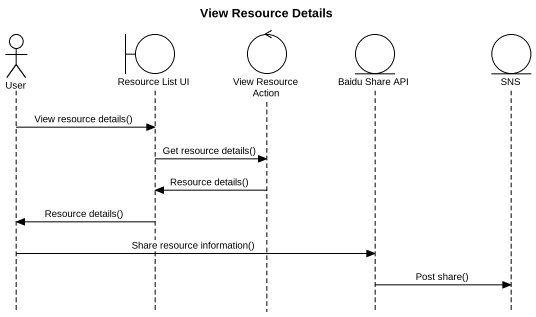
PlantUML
@startuml
title View Resource Details
hide footbox
actor User
boundary "Resource List UI" as Resource_List_UI
control "View Resource Action" as View_Resource_Action
entity "Baidu Share API" as Baidu_Share_API
entity SNS

User -> Resource_List_UI : View resource details()
Resource_List_UI -> View_Resource_Action : Get resource details()
View_Resource_Action -> Resource_List_UI : Resource details()
Resource_List_UI -> User : Resource details()
User -> Baidu_Share_API : Share resource information()
Baidu_Share_API -> SNS : Post share()
@enduml
